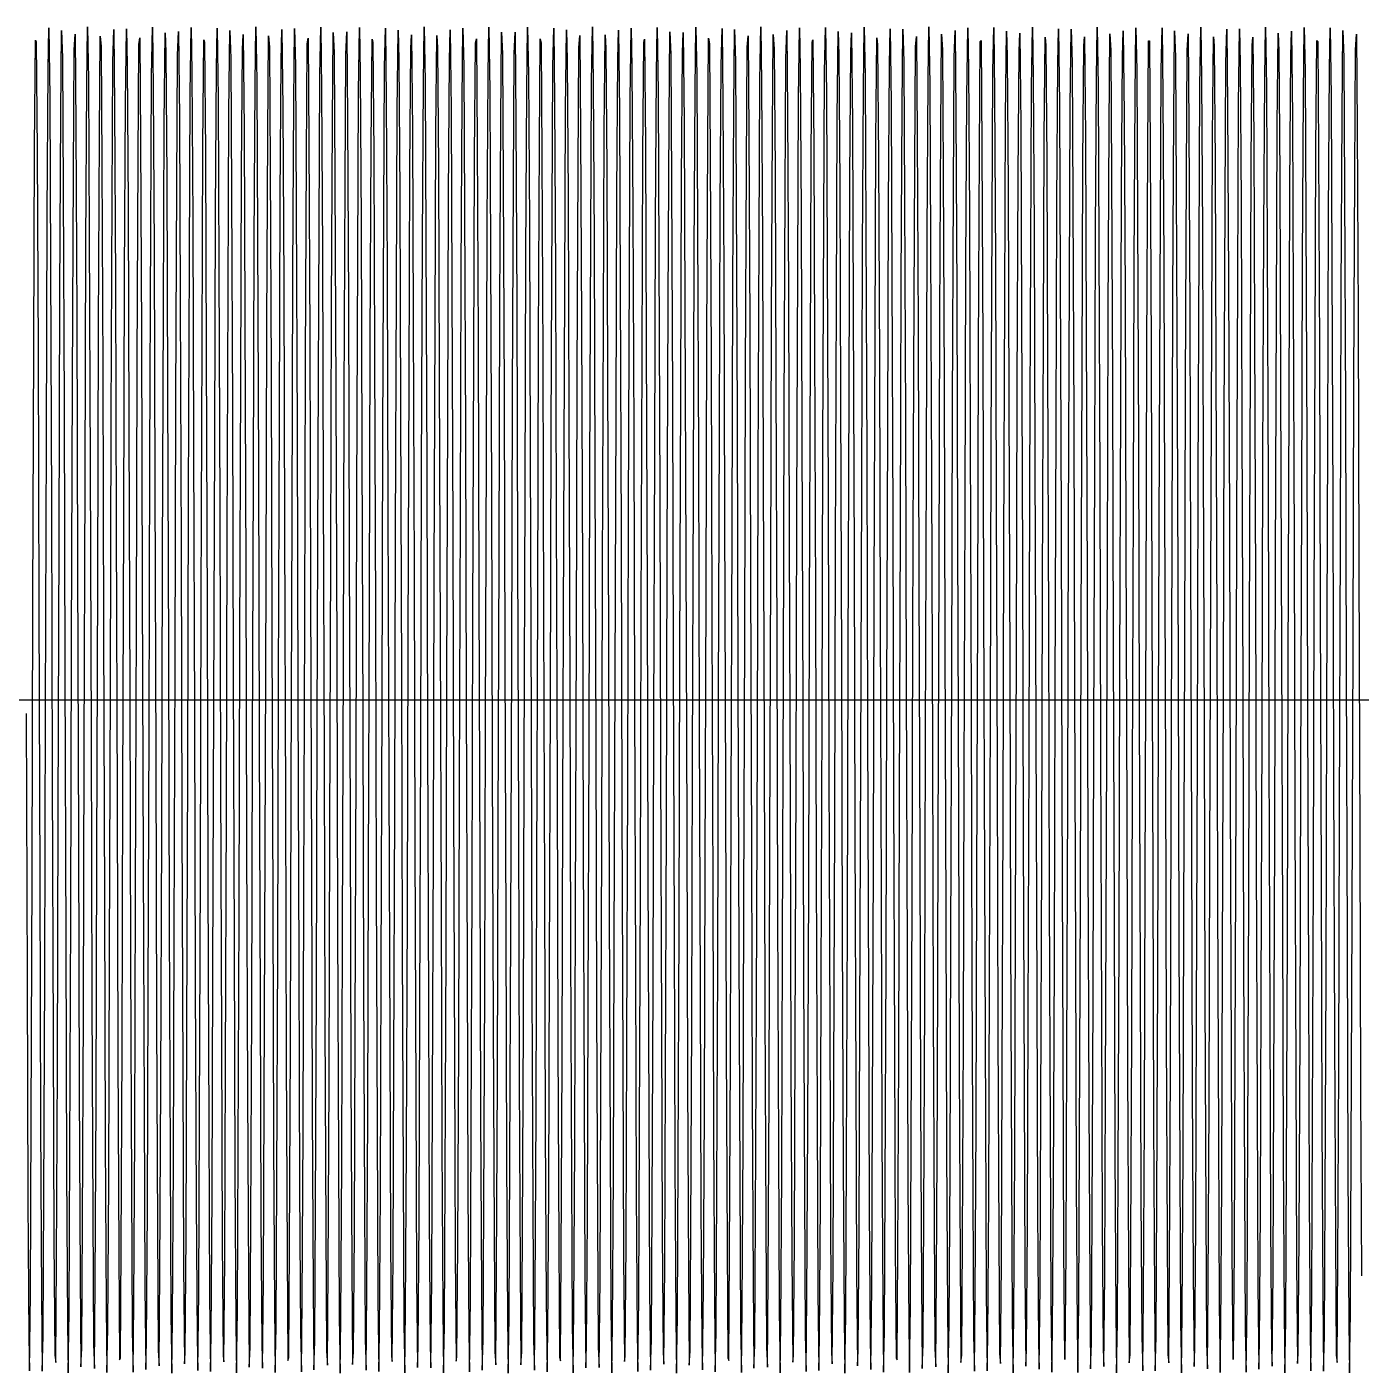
# Model space of a CAD drawing. Header units: metres. Extents: x 5 to 509, y -1 to 159.
# Drawn here: x 427.86 to 443.71, y 95 to 111 of the extents above; entities that cross this region are included whole.
import ezdxf

# ---------------------------------------------------------------- set-up
doc = ezdxf.new("R2010")
doc.units = ezdxf.units.M
doc.layers.add('BASE', color=8, linetype='Continuous')
doc.layers.add('WAVE', color=7, linetype='Continuous')

msp = doc.modelspace()

# ---------------------------------------------------------------- linework, layer by layer
at = {"layer": 'BASE'}
msp.add_line((29, 103), (501, 103), dxfattribs=at)
at = {"layer": 'WAVE'}
msp.add_lwpolyline([(427.847, 102.84), (427.857, 99.677), (427.867, 97.06), (427.877, 95.42), (427.887, 95.027), (427.897, 95.946), (427.907, 98.025), (427.917, 100.923), (427.927, 104.162), (427.937, 107.21), (427.947, 109.566), (427.957, 110.841), (427.967, 110.826), (427.977, 109.524), (427.987, 107.149), (427.997, 104.091), (428.007, 100.854), (428.017, 97.969), (428.027, 95.913), (428.037, 95.022), (428.047, 95.443), (428.057, 97.108), (428.067, 99.742), (428.077, 102.912), (428.087, 106.096), (428.097, 108.771), (428.107, 110.497), (428.117, 110.989), (428.127, 110.167), (428.137, 108.166), (428.147, 105.315), (428.157, 102.083), (428.167, 99.002), (428.177, 96.579), (428.187, 95.212), (428.197, 95.126), (428.207, 96.335), (428.217, 98.641), (428.227, 101.664), (428.237, 104.907), (428.247, 107.836), (428.257, 109.969), (428.267, 110.956), (428.277, 110.634), (428.287, 109.056), (428.297, 106.482), (428.307, 103.335), (428.317, 100.133), (428.327, 97.403), (428.337, 95.593), (428.347, 95.002), (428.357, 95.726), (428.367, 97.647), (428.377, 100.449), (428.387, 103.67), (428.397, 106.781), (428.407, 109.27), (428.417, 110.728), (428.427, 110.914), (428.437, 109.798), (428.447, 107.564), (428.457, 104.579), (428.467, 101.335), (428.477, 98.364), (428.487, 96.156), (428.497, 95.074), (428.507, 95.295), (428.517, 96.785), (428.527, 99.296), (428.537, 102.417), (428.547, 105.634), (428.557, 108.418), (428.567, 110.31), (428.577, 111), (428.587, 110.373), (428.597, 108.534), (428.607, 105.784), (428.617, 102.577), (428.627, 99.439), (428.637, 96.886), (428.647, 95.34), (428.657, 95.054), (428.667, 96.075), (428.677, 98.235), (428.687, 101.179), (428.697, 104.423), (428.707, 107.432), (428.717, 109.713), (428.727, 110.889), (428.737, 110.767), (428.747, 109.368), (428.757, 106.921), (428.767, 103.829), (428.777, 100.601), (428.787, 97.767), (428.797, 95.794), (428.807, 95.007), (428.817, 95.534), (428.827, 97.29), (428.837, 99.985), (428.847, 103.176), (428.857, 106.338), (428.867, 108.951), (428.877, 110.585), (428.887, 110.971), (428.897, 110.046), (428.907, 107.962), (428.917, 105.061), (428.927, 101.822), (428.937, 98.776), (428.947, 96.425), (428.957, 95.156), (428.967, 95.177), (428.977, 96.485), (428.987, 98.865), (428.997, 101.925), (429.007, 105.162), (429.017, 108.043), (429.027, 110.095), (429.037, 110.979), (429.047, 110.551), (429.057, 108.881), (429.067, 106.243), (429.077, 103.072), (429.087, 99.889), (429.097, 97.217), (429.107, 95.497), (429.117, 95.012), (429.127, 95.84), (429.137, 97.846), (429.147, 100.7), (429.157, 103.933), (429.167, 107.012), (429.177, 109.431), (429.187, 110.792), (429.197, 110.871), (429.207, 109.655), (429.217, 107.345), (429.227, 104.32), (429.237, 101.077), (429.247, 98.151), (429.257, 96.023), (429.267, 95.042), (429.277, 95.371), (429.287, 96.954), (429.297, 99.532), (429.307, 102.681), (429.317, 105.882), (429.327, 108.609), (429.337, 110.413), (429.347, 110.998), (429.357, 110.267), (429.367, 108.34), (429.377, 105.536), (429.387, 102.313), (429.397, 99.204), (429.407, 96.72), (429.417, 95.268), (429.427, 95.088), (429.437, 96.21), (429.447, 98.449), (429.457, 101.437), (429.467, 104.681), (429.477, 107.649), (429.487, 109.853), (429.497, 110.929), (429.507, 110.7), (429.517, 109.205), (429.527, 106.689), (429.537, 103.566), (429.547, 100.35), (429.557, 97.57), (429.567, 95.683), (429.577, 95), (429.587, 95.633), (429.597, 97.478), (429.607, 100.231), (429.617, 103.44), (429.627, 106.576), (429.637, 109.124), (429.647, 110.665), (429.657, 110.944), (429.667, 109.917), (429.677, 107.752), (429.687, 104.805), (429.697, 101.561), (429.707, 98.554), (429.717, 96.278), (429.727, 95.108), (429.737, 95.236), (429.747, 96.642), (429.757, 99.093), (429.767, 102.187), (429.777, 105.415), (429.787, 108.245), (429.797, 110.213), (429.807, 110.994), (429.817, 110.46), (429.827, 108.699), (429.837, 106), (429.847, 102.808), (429.857, 99.647), (429.867, 97.038), (429.877, 95.41), (429.887, 95.03), (429.897, 95.962), (429.907, 98.051), (429.917, 100.954), (429.927, 104.194), (429.937, 107.238), (429.947, 109.584), (429.957, 110.847), (429.967, 110.82), (429.977, 109.505), (429.987, 107.121), (429.997, 104.059), (430.007, 100.822), (430.017, 97.944), (430.027, 95.898), (430.037, 95.019), (430.047, 95.454), (430.057, 97.13), (430.067, 99.772), (430.077, 102.945), (430.087, 106.127), (430.097, 108.794), (430.107, 110.508), (430.117, 110.987), (430.127, 110.153), (430.137, 108.141), (430.147, 105.284), (430.157, 102.051), (430.167, 98.974), (430.177, 96.56), (430.187, 95.205), (430.197, 95.132), (430.207, 96.354), (430.217, 98.669), (430.227, 101.696), (430.237, 104.938), (430.247, 107.862), (430.257, 109.985), (430.267, 110.959), (430.277, 110.624), (430.287, 109.035), (430.297, 106.453), (430.307, 103.303), (430.317, 100.103), (430.327, 97.379), (430.337, 95.581), (430.347, 95.003), (430.357, 95.74), (430.367, 97.672), (430.377, 100.48), (430.387, 103.703), (430.397, 106.81), (430.407, 109.291), (430.417, 110.736), (430.427, 110.909), (430.437, 109.781), (430.447, 107.537), (430.457, 104.547), (430.467, 101.303), (430.477, 98.337), (430.487, 96.139), (430.497, 95.069), (430.507, 95.304), (430.517, 96.805), (430.527, 99.325), (430.537, 102.45), (430.547, 105.665), (430.557, 108.442), (430.567, 110.323), (430.577, 111), (430.587, 110.361), (430.597, 108.51), (430.607, 105.754), (430.617, 102.544), (430.627, 99.409), (430.637, 96.865), (430.647, 95.331), (430.657, 95.057), (430.667, 96.091), (430.677, 98.261), (430.687, 101.211), (430.697, 104.455), (430.707, 107.459), (430.717, 109.73), (430.727, 110.894), (430.737, 110.76), (430.747, 109.348), (430.757, 106.893), (430.767, 103.797), (430.777, 100.57), (430.787, 97.742), (430.797, 95.78), (430.807, 95.005), (430.817, 95.546), (430.827, 97.313), (430.837, 100.015), (430.847, 103.209), (430.857, 106.368), (430.867, 108.973), (430.877, 110.595), (430.887, 110.968), (430.897, 110.031), (430.907, 107.936), (430.917, 105.03), (430.927, 101.789), (430.937, 98.748), (430.947, 96.407), (430.957, 95.149), (430.967, 95.184), (430.977, 96.504), (430.987, 98.893), (430.997, 101.957), (431.007, 105.193), (431.017, 108.069), (431.027, 110.11), (431.037, 110.982), (431.047, 110.54), (431.057, 108.859), (431.067, 106.213), (431.077, 103.039), (431.087, 99.858), (431.097, 97.195), (431.107, 95.486), (431.117, 95.013), (431.127, 95.855), (431.137, 97.871), (431.147, 100.732), (431.157, 103.965), (431.167, 107.04), (431.177, 109.45), (431.187, 110.799), (431.197, 110.865), (431.207, 109.637), (431.217, 107.318), (431.227, 104.288), (431.237, 101.046), (431.247, 98.125), (431.257, 96.007), (431.267, 95.039), (431.277, 95.381), (431.287, 96.976), (431.297, 99.562), (431.307, 102.714), (431.317, 105.912), (431.327, 108.632), (431.337, 110.425), (431.347, 110.997), (431.357, 110.253), (431.367, 108.316), (431.377, 105.505), (431.387, 102.281), (431.397, 99.176), (431.407, 96.699), (431.417, 95.26), (431.427, 95.093), (431.437, 96.228), (431.447, 98.476), (431.457, 101.469), (431.467, 104.713), (431.477, 107.676), (431.487, 109.869), (431.497, 110.933), (431.507, 110.691), (431.517, 109.184), (431.527, 106.66), (431.537, 103.534), (431.547, 100.32), (431.557, 97.546), (431.567, 95.67), (431.577, 95), (431.587, 95.646), (431.597, 97.501), (431.607, 100.262), (431.617, 103.472), (431.627, 106.605), (431.637, 109.145), (431.647, 110.674), (431.657, 110.941), (431.667, 109.901), (431.677, 107.726), (431.687, 104.773), (431.697, 101.529), (431.707, 98.527), (431.717, 96.261), (431.727, 95.103), (431.737, 95.244), (431.747, 96.662), (431.757, 99.122), (431.767, 102.22), (431.777, 105.446), (431.787, 108.27), (431.797, 110.227), (431.807, 110.995), (431.817, 110.448), (431.827, 108.676), (431.837, 105.97), (431.847, 102.775), (431.857, 99.618), (431.867, 97.016), (431.877, 95.4), (431.887, 95.033), (431.897, 95.977), (431.907, 98.077), (431.917, 100.986), (431.927, 104.227), (431.937, 107.266), (431.947, 109.603), (431.957, 110.854), (431.967, 110.813), (431.977, 109.486), (431.987, 107.093), (431.997, 104.026), (432.007, 100.791), (432.017, 97.919), (432.027, 95.883), (432.037, 95.017), (432.047, 95.465), (432.057, 97.153), (432.067, 99.802), (432.077, 102.977), (432.087, 106.157), (432.097, 108.816), (432.107, 110.52), (432.117, 110.986), (432.127, 110.138), (432.137, 108.116), (432.147, 105.253), (432.157, 102.018), (432.167, 98.946), (432.177, 96.54), (432.187, 95.197), (432.197, 95.138), (432.207, 96.372), (432.217, 98.696), (432.227, 101.729), (432.237, 104.97), (432.247, 107.888), (432.257, 110.001), (432.267, 110.963), (432.277, 110.614), (432.287, 109.014), (432.297, 106.423), (432.307, 103.27), (432.317, 100.072), (432.327, 97.356), (432.337, 95.569), (432.347, 95.003), (432.357, 95.754), (432.367, 97.696), (432.377, 100.511), (432.387, 103.735), (432.397, 106.839), (432.407, 109.311), (432.417, 110.744), (432.427, 110.904), (432.437, 109.764), (432.447, 107.51), (432.457, 104.515), (432.467, 101.271), (432.477, 98.311), (432.487, 96.122), (432.497, 95.065), (432.507, 95.313), (432.517, 96.826), (432.527, 99.354), (432.537, 102.483), (432.547, 105.696), (432.557, 108.466), (432.567, 110.336), (432.577, 111), (432.587, 110.348), (432.597, 108.487), (432.607, 105.723), (432.617, 102.511), (432.627, 99.38), (432.637, 96.844), (432.647, 95.321), (432.657, 95.061), (432.667, 96.107), (432.677, 98.287), (432.687, 101.243), (432.697, 104.487), (432.707, 107.486), (432.717, 109.748), (432.727, 110.9), (432.737, 110.752), (432.747, 109.328), (432.757, 106.864), (432.767, 103.764), (432.777, 100.539), (432.787, 97.718), (432.797, 95.766), (432.807, 95.004), (432.817, 95.558), (432.827, 97.336), (432.837, 100.046), (432.847, 103.241), (432.857, 106.397), (432.867, 108.994), (432.877, 110.605), (432.887, 110.965), (432.897, 110.015), (432.907, 107.91), (432.917, 104.998), (432.927, 101.757), (432.937, 98.721), (432.947, 96.388), (432.957, 95.143), (432.967, 95.191), (432.977, 96.523), (432.987, 98.921), (432.997, 101.99), (433.007, 105.225), (433.017, 108.094), (433.027, 110.125), (433.037, 110.984), (433.047, 110.529), (433.057, 108.836), (433.067, 106.183), (433.077, 103.006), (433.087, 99.828), (433.097, 97.172), (433.107, 95.475), (433.117, 95.015), (433.127, 95.869), (433.137, 97.897), (433.147, 100.763), (433.157, 103.998), (433.167, 107.068), (433.177, 109.469), (433.187, 110.806), (433.197, 110.859), (433.207, 109.619), (433.217, 107.29), (433.227, 104.255), (433.237, 101.014), (433.247, 98.1), (433.257, 95.991), (433.267, 95.036), (433.277, 95.391), (433.287, 96.997), (433.297, 99.591), (433.307, 102.746), (433.317, 105.943), (433.327, 108.655), (433.337, 110.437), (433.347, 110.996), (433.357, 110.239), (433.367, 108.292), (433.377, 105.473), (433.387, 102.248), (433.397, 99.147), (433.407, 96.679), (433.417, 95.252), (433.427, 95.098), (433.437, 96.245), (433.447, 98.503), (433.457, 101.501), (433.467, 104.745), (433.477, 107.702), (433.487, 109.886), (433.497, 110.937), (433.507, 110.682), (433.517, 109.164), (433.527, 106.631), (433.537, 103.501), (433.547, 100.289), (433.557, 97.522), (433.567, 95.657), (433.577, 95), (433.587, 95.659), (433.597, 97.525), (433.607, 100.292), (433.617, 103.505), (433.627, 106.634), (433.637, 109.166), (433.647, 110.683), (433.657, 110.937), (433.667, 109.884), (433.677, 107.699), (433.687, 104.742), (433.697, 101.497), (433.707, 98.5), (433.717, 96.243), (433.727, 95.098), (433.737, 95.252), (433.747, 96.682), (433.757, 99.15), (433.767, 102.252), (433.777, 105.477), (433.787, 108.294), (433.797, 110.241), (433.807, 110.996), (433.817, 110.436), (433.827, 108.653), (433.837, 105.939), (433.847, 102.742), (433.857, 99.588), (433.867, 96.995), (433.877, 95.389), (433.887, 95.036), (433.897, 95.993), (433.907, 98.102), (433.917, 101.018), (433.927, 104.259), (433.937, 107.293), (433.947, 109.621), (433.957, 110.86), (433.967, 110.806), (433.977, 109.467), (433.987, 107.065), (433.997, 103.994), (434.007, 100.76), (434.017, 97.894), (434.027, 95.868), (434.037, 95.015), (434.047, 95.476), (434.057, 97.175), (434.067, 99.832), (434.077, 103.01), (434.087, 106.187), (434.097, 108.839), (434.107, 110.531), (434.117, 110.984), (434.127, 110.123), (434.137, 108.091), (434.147, 105.221), (434.157, 101.986), (434.167, 98.918), (434.177, 96.521), (434.187, 95.19), (434.197, 95.144), (434.207, 96.39), (434.217, 98.724), (434.227, 101.761), (434.237, 105.002), (434.247, 107.913), (434.257, 110.017), (434.267, 110.966), (434.277, 110.604), (434.287, 108.992), (434.297, 106.394), (434.307, 103.237), (434.317, 100.042), (434.327, 97.333), (434.337, 95.557), (434.347, 95.004), (434.357, 95.768), (434.367, 97.721), (434.377, 100.542), (434.387, 103.768), (434.397, 106.867), (434.407, 109.331), (434.417, 110.753), (434.427, 110.899), (434.437, 109.746), (434.447, 107.483), (434.457, 104.483), (434.467, 101.239), (434.477, 98.284), (434.487, 96.106), (434.497, 95.061), (434.507, 95.322), (434.517, 96.847), (434.527, 99.384), (434.537, 102.515), (434.547, 105.727), (434.557, 108.489), (434.567, 110.349), (434.577, 111), (434.587, 110.335), (434.597, 108.463), (434.607, 105.692), (434.617, 102.479), (434.627, 99.351), (434.637, 96.824), (434.647, 95.312), (434.657, 95.066), (434.667, 96.124), (434.677, 98.314), (434.687, 101.274), (434.697, 104.519), (434.707, 107.513), (434.717, 109.766), (434.727, 110.905), (434.737, 110.743), (434.747, 109.308), (434.757, 106.835), (434.767, 103.732), (434.777, 100.507), (434.787, 97.693), (434.797, 95.752), (434.807, 95.003), (434.817, 95.57), (434.827, 97.359), (434.837, 100.076), (434.847, 103.274), (434.857, 106.427), (434.867, 109.016), (434.877, 110.616), (434.887, 110.962), (434.897, 109.999), (434.907, 107.885), (434.917, 104.966), (434.927, 101.725), (434.937, 98.693), (434.947, 96.37), (434.957, 95.137), (434.967, 95.198), (434.977, 96.542), (434.987, 98.949), (434.997, 102.022), (435.007, 105.256), (435.017, 108.119), (435.027, 110.14), (435.037, 110.986), (435.047, 110.518), (435.057, 108.814), (435.067, 106.153), (435.077, 102.974), (435.087, 99.798), (435.097, 97.15), (435.107, 95.464), (435.117, 95.018), (435.127, 95.884), (435.137, 97.922), (435.147, 100.795), (435.157, 104.03), (435.167, 107.096), (435.177, 109.489), (435.187, 110.813), (435.197, 110.853), (435.207, 109.601), (435.217, 107.262), (435.227, 104.223), (435.237, 100.982), (435.247, 98.074), (435.257, 95.975), (435.267, 95.033), (435.277, 95.401), (435.287, 97.019), (435.297, 99.621), (435.307, 102.779), (435.317, 105.973), (435.327, 108.678), (435.337, 110.449), (435.347, 110.995), (435.357, 110.225), (435.367, 108.267), (435.377, 105.442), (435.387, 102.216), (435.397, 99.118), (435.407, 96.659), (435.417, 95.243), (435.427, 95.104), (435.437, 96.263), (435.447, 98.53), (435.457, 101.533), (435.467, 104.777), (435.477, 107.729), (435.487, 109.903), (435.497, 110.941), (435.507, 110.673), (435.517, 109.143), (435.527, 106.602), (435.537, 103.468), (435.547, 100.258), (435.557, 97.499), (435.567, 95.644), (435.577, 95), (435.587, 95.672), (435.597, 97.549), (435.607, 100.323), (435.617, 103.537), (435.627, 106.663), (435.637, 109.187), (435.647, 110.692), (435.657, 110.932), (435.667, 109.868), (435.677, 107.673), (435.687, 104.71), (435.697, 101.465), (435.707, 98.473), (435.717, 96.226), (435.727, 95.093), (435.737, 95.261), (435.747, 96.702), (435.757, 99.179), (435.767, 102.285), (435.777, 105.508), (435.787, 108.319), (435.797, 110.255), (435.807, 110.997), (435.817, 110.424), (435.827, 108.629), (435.837, 105.909), (435.847, 102.71), (435.857, 99.558), (435.867, 96.973), (435.877, 95.379), (435.887, 95.039), (435.897, 96.009), (435.907, 98.128), (435.917, 101.049), (435.927, 104.291), (435.937, 107.321), (435.947, 109.639), (435.957, 110.866), (435.967, 110.798), (435.977, 109.448), (435.987, 107.037), (435.997, 103.962), (436.007, 100.728), (436.017, 97.869), (436.027, 95.853), (436.037, 95.013), (436.047, 95.487), (436.057, 97.197), (436.067, 99.862), (436.077, 103.043), (436.087, 106.217), (436.097, 108.861), (436.107, 110.542), (436.117, 110.981), (436.127, 110.108), (436.137, 108.066), (436.147, 105.19), (436.157, 101.954), (436.167, 98.89), (436.177, 96.502), (436.187, 95.183), (436.197, 95.15), (436.207, 96.409), (436.217, 98.751), (436.227, 101.793), (436.237, 105.033), (436.247, 107.939), (436.257, 110.032), (436.267, 110.969), (436.277, 110.594), (436.287, 108.97), (436.297, 106.364), (436.307, 103.205), (436.317, 100.012), (436.327, 97.31), (436.337, 95.545), (436.347, 95.006), (436.357, 95.782), (436.367, 97.745), (436.377, 100.573), (436.387, 103.8), (436.397, 106.896), (436.407, 109.351), (436.417, 110.761), (436.427, 110.894), (436.437, 109.728), (436.447, 107.456), (436.457, 104.451), (436.467, 101.207), (436.477, 98.258), (436.487, 96.089), (436.497, 95.057), (436.507, 95.332), (436.517, 96.868), (436.527, 99.413), (436.537, 102.548), (436.547, 105.757), (436.557, 108.513), (436.567, 110.362), (436.577, 111), (436.587, 110.322), (436.597, 108.439), (436.607, 105.661), (436.617, 102.446), (436.627, 99.322), (436.637, 96.803), (436.647, 95.303), (436.657, 95.07), (436.667, 96.141), (436.677, 98.34), (436.687, 101.306), (436.697, 104.551), (436.707, 107.54), (436.717, 109.783), (436.727, 110.91), (436.737, 110.735), (436.747, 109.288), (436.757, 106.807), (436.767, 103.699), (436.777, 100.476), (436.787, 97.669), (436.797, 95.738), (436.807, 95.002), (436.817, 95.582), (436.827, 97.382), (436.837, 100.106), (436.847, 103.307), (436.857, 106.456), (436.867, 109.038), (436.877, 110.626), (436.887, 110.959), (436.897, 109.983), (436.907, 107.859), (436.917, 104.935), (436.927, 101.693), (436.937, 98.666), (436.947, 96.352), (436.957, 95.131), (436.967, 95.205), (436.977, 96.562), (436.987, 98.977), (436.997, 102.055), (437.007, 105.287), (437.017, 108.144), (437.027, 110.154), (437.037, 110.988), (437.047, 110.507), (437.057, 108.791), (437.067, 106.123), (437.077, 102.941), (437.087, 99.769), (437.097, 97.128), (437.107, 95.453), (437.117, 95.02), (437.127, 95.899), (437.137, 97.947), (437.147, 100.826), (437.157, 104.063), (437.167, 107.124), (437.177, 109.508), (437.187, 110.82), (437.197, 110.847), (437.207, 109.582), (437.217, 107.235), (437.227, 104.191), (437.237, 100.951), (437.247, 98.048), (437.257, 95.96), (437.267, 95.03), (437.277, 95.411), (437.287, 97.041), (437.297, 99.651), (437.307, 102.812), (437.317, 106.003), (437.327, 108.701), (437.337, 110.461), (437.347, 110.994), (437.357, 110.211), (437.367, 108.242), (437.377, 105.411), (437.387, 102.183), (437.397, 99.09), (437.407, 96.639), (437.417, 95.236), (437.427, 95.109), (437.437, 96.28), (437.447, 98.557), (437.457, 101.565), (437.467, 104.809), (437.477, 107.755), (437.487, 109.919), (437.497, 110.945), (437.507, 110.664), (437.517, 109.122), (437.527, 106.573), (437.537, 103.436), (437.547, 100.227), (437.557, 97.475), (437.567, 95.632), (437.577, 95), (437.587, 95.685), (437.597, 97.573), (437.607, 100.354), (437.617, 103.57), (437.627, 106.692), (437.637, 109.207), (437.647, 110.701), (437.657, 110.928), (437.667, 109.851), (437.677, 107.646), (437.687, 104.678), (437.697, 101.433), (437.707, 98.446), (437.717, 96.208), (437.727, 95.088), (437.737, 95.269), (437.747, 96.722), (437.757, 99.208), (437.767, 102.317), (437.777, 105.539), (437.787, 108.343), (437.797, 110.268), (437.807, 110.998), (437.817, 110.412), (437.827, 108.606), (437.837, 105.878), (437.847, 102.677), (437.857, 99.529), (437.867, 96.952), (437.877, 95.37), (437.887, 95.043), (437.897, 96.025), (437.907, 98.154), (437.917, 101.081), (437.927, 104.323), (437.937, 107.348), (437.947, 109.658), (437.957, 110.872), (437.967, 110.791), (437.977, 109.429), (437.987, 107.009), (437.997, 103.929), (438.007, 100.697), (438.017, 97.843), (438.027, 95.838), (438.037, 95.011), (438.047, 95.499), (438.057, 97.22), (438.067, 99.892), (438.077, 103.075), (438.087, 106.246), (438.097, 108.883), (438.107, 110.552), (438.117, 110.979), (438.127, 110.093), (438.137, 108.04), (438.147, 105.158), (438.157, 101.921), (438.167, 98.862), (438.177, 96.483), (438.187, 95.176), (438.197, 95.157), (438.207, 96.427), (438.217, 98.779), (438.227, 101.825), (438.237, 105.065), (438.247, 107.965), (438.257, 110.048), (438.267, 110.972), (438.277, 110.584), (438.287, 108.948), (438.297, 106.335), (438.307, 103.172), (438.317, 99.981), (438.327, 97.287), (438.337, 95.533), (438.347, 95.007), (438.357, 95.796), (438.367, 97.77), (438.377, 100.604), (438.387, 103.833), (438.397, 106.924), (438.407, 109.37), (438.417, 110.768), (438.427, 110.888), (438.437, 109.711), (438.447, 107.429), (438.457, 104.419), (438.467, 101.175), (438.477, 98.232), (438.487, 96.073), (438.497, 95.053), (438.507, 95.341), (438.517, 96.889), (438.527, 99.442), (438.537, 102.58), (438.547, 105.788), (438.557, 108.537), (438.567, 110.375), (438.577, 111), (438.587, 110.308), (438.597, 108.415), (438.607, 105.631), (438.617, 102.414), (438.627, 99.293), (438.637, 96.782), (438.647, 95.294), (438.657, 95.074), (438.667, 96.158), (438.677, 98.367), (438.687, 101.338), (438.697, 104.583), (438.707, 107.567), (438.717, 109.8), (438.727, 110.915), (438.737, 110.727), (438.747, 109.268), (438.757, 106.778), (438.767, 103.667), (438.777, 100.445), (438.787, 97.645), (438.797, 95.725), (438.807, 95.002), (438.817, 95.594), (438.827, 97.405), (438.837, 100.137), (438.847, 103.339), (438.857, 106.486), (438.867, 109.059), (438.877, 110.635), (438.887, 110.956), (438.897, 109.967), (438.907, 107.833), (438.917, 104.903), (438.927, 101.66), (438.937, 98.638), (438.947, 96.333), (438.957, 95.125), (438.967, 95.213), (438.977, 96.581), (438.987, 99.006), (438.997, 102.087), (439.007, 105.319), (439.017, 108.169), (439.027, 110.169), (439.037, 110.989), (439.047, 110.496), (439.057, 108.769), (439.067, 106.093), (439.077, 102.908), (439.087, 99.739), (439.097, 97.106), (439.107, 95.442), (439.117, 95.022), (439.127, 95.914), (439.137, 97.972), (439.147, 100.857), (439.157, 104.095), (439.167, 107.152), (439.177, 109.527), (439.187, 110.827), (439.197, 110.84), (439.207, 109.563), (439.217, 107.207), (439.227, 104.158), (439.237, 100.919), (439.247, 98.022), (439.257, 95.944), (439.267, 95.027), (439.277, 95.421), (439.287, 97.062), (439.297, 99.68), (439.307, 102.844), (439.317, 106.034), (439.327, 108.724), (439.337, 110.473), (439.347, 110.992), (439.357, 110.197), (439.367, 108.218), (439.377, 105.38), (439.387, 102.151), (439.397, 99.061), (439.407, 96.62), (439.417, 95.228), (439.427, 95.114), (439.437, 96.298), (439.447, 98.585), (439.457, 101.597), (439.467, 104.841), (439.477, 107.781), (439.487, 109.936), (439.497, 110.949), (439.507, 110.654), (439.517, 109.101), (439.527, 106.543), (439.537, 103.403), (439.547, 100.197), (439.557, 97.451), (439.567, 95.619), (439.577, 95.001), (439.587, 95.698), (439.597, 97.597), (439.607, 100.385), (439.617, 103.603), (439.627, 106.721), (439.637, 109.228), (439.647, 110.71), (439.657, 110.924), (439.667, 109.834), (439.677, 107.62), (439.687, 104.646), (439.697, 101.401), (439.707, 98.419), (439.717, 96.191), (439.727, 95.083), (439.737, 95.277), (439.747, 96.742), (439.757, 99.236), (439.767, 102.35), (439.777, 105.57), (439.787, 108.368), (439.797, 110.282), (439.807, 110.999), (439.817, 110.399), (439.827, 108.583), (439.837, 105.848), (439.847, 102.644), (439.857, 99.5), (439.867, 96.93), (439.877, 95.36), (439.887, 95.046), (439.897, 96.041), (439.907, 98.18), (439.917, 101.113), (439.927, 104.356), (439.937, 107.376), (439.947, 109.676), (439.957, 110.877), (439.967, 110.783), (439.977, 109.409), (439.987, 106.98), (439.997, 103.897), (440.007, 100.666), (440.017, 97.819), (440.027, 95.824), (440.037, 95.01), (440.047, 95.51), (440.057, 97.243), (440.067, 99.922), (440.077, 103.108), (440.087, 106.276), (440.097, 108.905), (440.107, 110.563), (440.117, 110.977), (440.127, 110.078), (440.137, 108.015), (440.147, 105.127), (440.157, 101.889), (440.167, 98.834), (440.177, 96.464), (440.187, 95.169), (440.197, 95.163), (440.207, 96.446), (440.217, 98.807), (440.227, 101.858), (440.237, 105.097), (440.247, 107.99), (440.257, 110.063), (440.267, 110.974), (440.277, 110.573), (440.287, 108.927), (440.297, 106.305), (440.307, 103.139), (440.317, 99.951), (440.327, 97.264), (440.337, 95.521), (440.347, 95.008), (440.357, 95.81), (440.367, 97.795), (440.377, 100.636), (440.387, 103.865), (440.397, 106.953), (440.407, 109.39), (440.417, 110.776), (440.427, 110.883), (440.437, 109.693), (440.447, 107.402), (440.457, 104.387), (440.467, 101.143), (440.477, 98.205), (440.487, 96.056), (440.497, 95.049), (440.507, 95.351), (440.517, 96.91), (440.527, 99.471), (440.537, 102.613), (440.547, 105.819), (440.557, 108.56), (440.567, 110.387), (440.577, 110.999), (440.587, 110.295), (440.597, 108.391), (440.607, 105.6), (440.617, 102.381), (440.627, 99.264), (440.637, 96.762), (440.647, 95.286), (440.657, 95.079), (440.667, 96.175), (440.677, 98.394), (440.687, 101.37), (440.697, 104.615), (440.707, 107.594), (440.717, 109.817), (440.727, 110.919), (440.737, 110.718), (440.747, 109.248), (440.757, 106.749), (440.767, 103.634), (440.777, 100.414), (440.787, 97.62), (440.797, 95.711), (440.807, 95.001), (440.817, 95.607), (440.827, 97.429), (440.837, 100.167), (440.847, 103.372), (440.857, 106.515), (440.867, 109.08), (440.877, 110.645), (440.887, 110.952), (440.897, 109.951), (440.907, 107.807), (440.917, 104.871), (440.927, 101.628), (440.937, 98.611), (440.947, 96.315), (440.957, 95.12), (440.967, 95.22), (440.977, 96.601), (440.987, 99.034), (440.997, 102.12), (441.007, 105.35), (441.017, 108.194), (441.027, 110.183), (441.037, 110.991), (441.047, 110.484), (441.057, 108.746), (441.067, 106.063), (441.077, 102.876), (441.087, 99.709), (441.097, 97.084), (441.107, 95.432), (441.117, 95.025), (441.127, 95.93), (441.137, 97.998), (441.147, 100.889), (441.157, 104.127), (441.167, 107.18), (441.177, 109.545), (441.187, 110.834), (441.197, 110.834), (441.207, 109.545), (441.217, 107.179), (441.227, 104.126), (441.237, 100.888), (441.247, 97.997), (441.257, 95.929), (441.267, 95.025), (441.277, 95.432), (441.287, 97.084), (441.297, 99.71), (441.307, 102.877), (441.317, 106.064), (441.327, 108.747), (441.337, 110.485), (441.347, 110.991), (441.357, 110.183), (441.367, 108.193), (441.377, 105.349), (441.387, 102.118), (441.397, 99.033), (441.407, 96.6), (441.417, 95.22), (441.427, 95.12), (441.437, 96.316), (441.447, 98.612), (441.457, 101.629), (441.467, 104.873), (441.477, 107.808), (441.487, 109.952), (441.497, 110.952), (441.507, 110.645), (441.517, 109.079), (441.527, 106.514), (441.537, 103.371), (441.547, 100.166), (441.557, 97.428), (441.567, 95.606), (441.577, 95.001), (441.587, 95.712), (441.597, 97.621), (441.607, 100.416), (441.617, 103.635), (441.627, 106.75), (441.637, 109.248), (441.647, 110.719), (441.657, 110.919), (441.667, 109.817), (441.677, 107.593), (441.687, 104.614), (441.697, 101.369), (441.707, 98.393), (441.717, 96.174), (441.727, 95.078), (441.737, 95.286), (441.747, 96.763), (441.757, 99.265), (441.767, 102.382), (441.777, 105.601), (441.787, 108.392), (441.797, 110.296), (441.807, 110.999), (441.817, 110.387), (441.827, 108.559), (441.837, 105.817), (441.847, 102.612), (441.857, 99.47), (441.867, 96.909), (441.877, 95.35), (441.887, 95.05), (441.897, 96.057), (441.907, 98.206), (441.917, 101.145), (441.927, 104.388), (441.937, 107.403), (441.947, 109.694), (441.957, 110.883), (441.967, 110.776), (441.977, 109.389), (441.987, 106.952), (441.997, 103.864), (442.007, 100.634), (442.017, 97.794), (442.027, 95.81), (442.037, 95.008), (442.047, 95.522), (442.057, 97.265), (442.067, 99.952), (442.077, 103.141), (442.087, 106.306), (442.097, 108.927), (442.107, 110.574), (442.117, 110.974), (442.127, 110.063), (442.137, 107.989), (442.147, 105.095), (442.157, 101.857), (442.167, 98.806), (442.177, 96.445), (442.187, 95.163), (442.197, 95.17), (442.207, 96.465), (442.217, 98.835), (442.227, 101.89), (442.237, 105.128), (442.247, 108.016), (442.257, 110.079), (442.267, 110.977), (442.277, 110.563), (442.287, 108.905), (442.297, 106.275), (442.307, 103.107), (442.317, 99.921), (442.327, 97.242), (442.337, 95.51), (442.347, 95.01), (442.357, 95.824), (442.367, 97.82), (442.377, 100.667), (442.387, 103.898), (442.397, 106.981), (442.407, 109.41), (442.417, 110.784), (442.427, 110.877), (442.437, 109.675), (442.447, 107.375), (442.457, 104.354), (442.467, 101.112), (442.477, 98.179), (442.487, 96.04), (442.497, 95.046), (442.507, 95.36), (442.517, 96.931), (442.527, 99.501), (442.537, 102.646), (442.547, 105.849), (442.557, 108.584), (442.567, 110.4), (442.577, 110.999), (442.587, 110.282), (442.597, 108.367), (442.607, 105.569), (442.617, 102.348), (442.627, 99.235), (442.637, 96.741), (442.647, 95.277), (442.657, 95.083), (442.667, 96.192), (442.677, 98.42), (442.687, 101.402), (442.697, 104.647), (442.707, 107.621), (442.717, 109.834), (442.727, 110.924), (442.737, 110.71), (442.747, 109.227), (442.757, 106.72), (442.767, 103.601), (442.777, 100.384), (442.787, 97.596), (442.797, 95.698), (442.807, 95.001), (442.817, 95.619), (442.827, 97.452), (442.837, 100.198), (442.847, 103.404), (442.857, 106.544), (442.867, 109.101), (442.877, 110.655), (442.887, 110.949), (442.897, 109.935), (442.907, 107.78), (442.917, 104.84), (442.927, 101.596), (442.937, 98.583), (442.947, 96.297), (442.957, 95.114), (442.967, 95.228), (442.977, 96.62), (442.987, 99.062), (442.997, 102.152), (443.007, 105.381), (443.017, 108.219), (443.027, 110.198), (443.037, 110.993), (443.047, 110.473), (443.057, 108.723), (443.067, 106.033), (443.077, 102.843), (443.087, 99.679), (443.097, 97.062), (443.107, 95.421), (443.117, 95.027), (443.127, 95.945), (443.137, 98.023), (443.147, 100.92), (443.157, 104.16), (443.167, 107.208), (443.177, 109.564), (443.187, 110.84), (443.197, 110.827), (443.207, 109.526), (443.217, 107.151), (443.227, 104.094), (443.237, 100.856), (443.247, 97.971), (443.257, 95.914), (443.267, 95.022), (443.277, 95.443), (443.287, 97.106), (443.297, 99.74), (443.307, 102.91), (443.317, 106.094), (443.327, 108.77), (443.337, 110.496), (443.347, 110.989), (443.357, 110.168), (443.367, 108.168), (443.377, 105.318), (443.387, 102.086), (443.397, 99.005), (443.407, 96.58), (443.417, 95.212), (443.427, 95.126), (443.437, 96.334), (443.447, 98.639), (443.457, 101.662), (443.467, 104.904), (443.477, 107.834), (443.487, 109.968), (443.497, 110.956), (443.507, 110.635), (443.517, 109.058), (443.527, 106.485), (443.537, 103.338), (443.547, 100.136), (443.557, 97.405), (443.567, 95.594), (443.577, 95.002), (443.587, 95.725), (443.597, 97.645), (443.607, 100.447), (443.617, 103.668), (443.627, 106.779), (443.637, 109.269), (443.647, 110.727), (443.657, 110.914), (443.667, 109.8), (443.677, 107.566), (443.687, 104.582), (443.697, 101.337), (443.707, 98.366), (443.717, 96.157)], dxfattribs=at)

doc.saveas('drawing.dxf')
